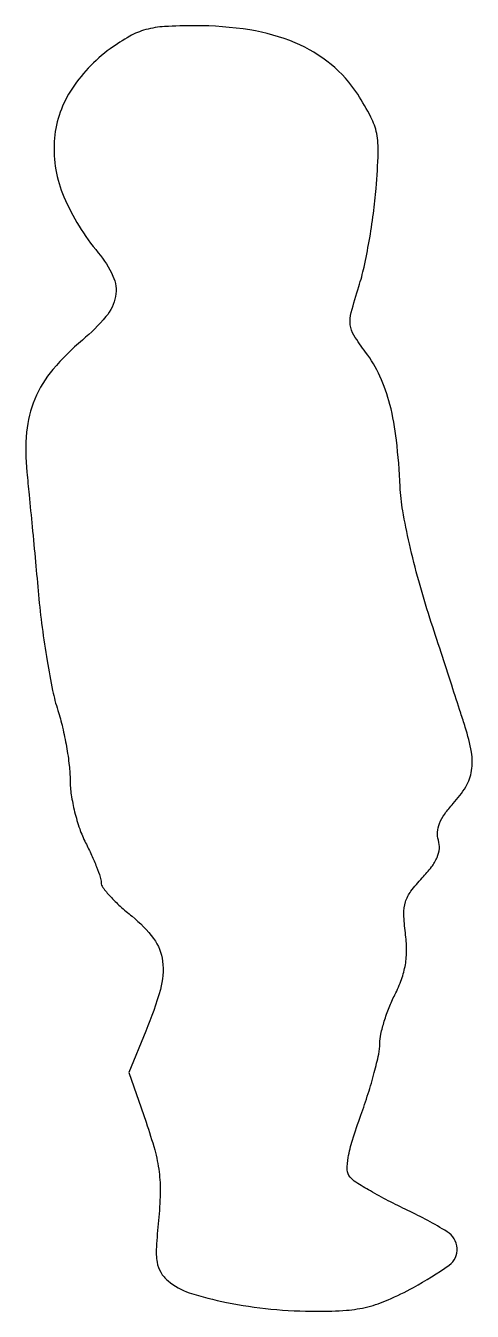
# Model space of a CAD drawing. Extents: x 0 to 58, y 0 to 166.
import ezdxf

# ---------------------------------------------------------------- set-up
doc = ezdxf.new("R2010")
doc.units = 0

msp = doc.modelspace()

# ---------------------------------------------------------------- linework, layer by layer
msp.add_lwpolyline([(11.185914, 163.019716, 0.095517), (6.03453, 157.527957, 0.12677), (3.948205, 151.032255, 0.1165), (5.193873, 143.919423, 0.072674), (9.640694, 136.673275, -0.066769), (11.532629, 133.670089, -0.153422), (11.860477, 131.047382, -0.131135), (10.62732, 128.434048, -0.043245), (7.590493, 125.413652, 0.043997), (3.784019, 121.616394, 0.075102), (1.446479, 117.793049, 0.077003), (0.377327, 113.519078, 0.048597), (0.406673, 108.366571, -0.001395), (0.701329, 105.430504, -0.000514), (1.101309, 101.285805, -0.000509), (1.528861, 96.758575, -0.000612), (1.921411, 92.5, 0.009871), (2.385877, 88.311411, 0.008893), (3.029177, 83.995502, 0.008949), (3.74398, 80.147086, 0.02768), (4.41543, 77.591069, -0.020392), (5.022461, 75.410064, -0.014283), (5.534533, 72.911059, -0.014439), (5.887989, 70.484979, -0.028957), (6, 68.552511, 0.038502), (6.143872, 66.686935, 0.022381), (6.5875, 64.483615, 0.022281), (7.233601, 62.302563, 0.034746), (8, 60.5, -0.011361), (8.765739, 58.90976, -0.013533), (9.4125, 57.375633, -0.012344), (9.887816, 56.062185, -0.080809), (10, 55.372587, 0.165647), (10.219332, 54.728705, 0.021079), (11.175, 53.591272, 0.022844), (12.468135, 52.301259, 0.017166), (14, 51, -0.065767), (16.779976, 48.13076, -0.130363), (17.943832, 45.208266, -0.099748), (17.654492, 41.558623, -0.028751), (15.781968, 36.187252), (13.563937, 30.835852), (15.808455, 24.404619, -0.016819), (16.918117, 20.844534, -0.035582), (17.484639, 18.011761, -0.037093), (17.631125, 15.202596, -0.01992), (17.416348, 11.736693, 0.01048), (17.135167, 8.262783, 0.053827), (17.227279, 6.334991, 0.096062), (17.697477, 5.034093, 0.082369), (18.639862, 3.921444, 0.098999), (21.381119, 2.401248, 0.027034), (26.192063, 1.147529, 0.026135), (31.93679, 0.287449, 0.024093), (37.898708, 0, 0.017923), (41.675467, 0.135428, 0.042765), (44.445256, 0.57436, 0.043812), (47.060032, 1.470599, 0.019655), (50.322418, 3.075109, 0.03164), (54.952419, 5.975614, 0.260703), (55.968628, 8.146342, 0.241101), (54.677961, 10.273435, 0.02772), (49.602633, 13.025132, -0.009056), (47.075877, 14.275437, -0.011252), (44.775015, 15.532749, -0.009649), (42.899239, 16.662034, -0.079381), (42.151725, 17.317183, -0.167694), (41.791313, 18.273455, -0.050193), (41.905235, 19.849261, -0.033085), (42.453401, 22.10278, -0.010858), (43.549091, 25.3388, 0.010693), (44.487332, 28.106798, 0.01158), (45.280046, 30.840241, 0.011137), (45.851786, 33.209062, 0.053691), (46, 34.585327, -0.054003), (46.132008, 35.803994, -0.020605), (46.56661, 37.457608, -0.020122), (47.19049, 39.230028, -0.023268), (47.928884, 40.860601, 0.031543), (48.795744, 42.862304, 0.044345), (49.290144, 44.743638, 0.044247), (49.445688, 46.68588, 0.031213), (49.290409, 48.871507, -0.025386), (49.09125, 51.277976, -0.082382), (49.302292, 52.860431, -0.086807), (50.005606, 54.244473, -0.030171), (51.4587, 55.956892, 0.028494), (52.665359, 57.369274, 0.060535), (53.389961, 58.608482, 0.079924), (53.676904, 59.738437, 0.099453), (53.559159, 60.813606, -0.095996), (53.435804, 61.872908, -0.07672), (53.696774, 62.994468, -0.060291), (54.364127, 64.209709, -0.031205), (55.461984, 65.553481, 0.052626), (57.089006, 67.728487, 0.095427), (57.841554, 69.810622, 0.083523), (57.817265, 72.212036, 0.032992), (57.020694, 75.429002, 0.001026), (56.439362, 77.239161, 0.000158), (55.277056, 80.829144, 0.000176), (53.903036, 85.06337, 0.000153), (52.4601, 89.5, -0.011238), (51.015233, 94.301961, -0.011756), (49.810899, 99.092638, -0.012356), (48.951433, 103.375049, -0.032115), (48.608991, 106.5, 0.016692), (48.139416, 112.483176, 0.034895), (47.296772, 117.075637, 0.04403), (46.004141, 120.738817, 0.055236), (44.161195, 123.830168, -0.021342), (42.639195, 126.029882, -0.115418), (42.167904, 127.393449, -0.091943), (42.294596, 128.965583, -0.010965), (43.282942, 132.330168, 0.022985), (43.955188, 134.840207, 0.01037), (44.615647, 138.184487, 0.010242), (45.16828, 141.750299, 0.013773), (45.513161, 145, 0.010394), (45.778122, 149.61088, 0.057479), (45.584243, 152.084525, 0.072078), (44.845186, 154.194204, 0.021694), (43.138999, 157.144996, 0.080382), (39.693167, 161.010616, 0.071054), (35.06258, 163.789239, 0.061127), (29.204863, 165.45142, 0.038616), (22.112526, 166, 0.014303), (18.204646, 165.88819, 0.052315), (15.762136, 165.489651, 0.062903), (13.692472, 164.63426, 0.027345)], format="xyb", close=True)

doc.saveas('drawing.dxf')
